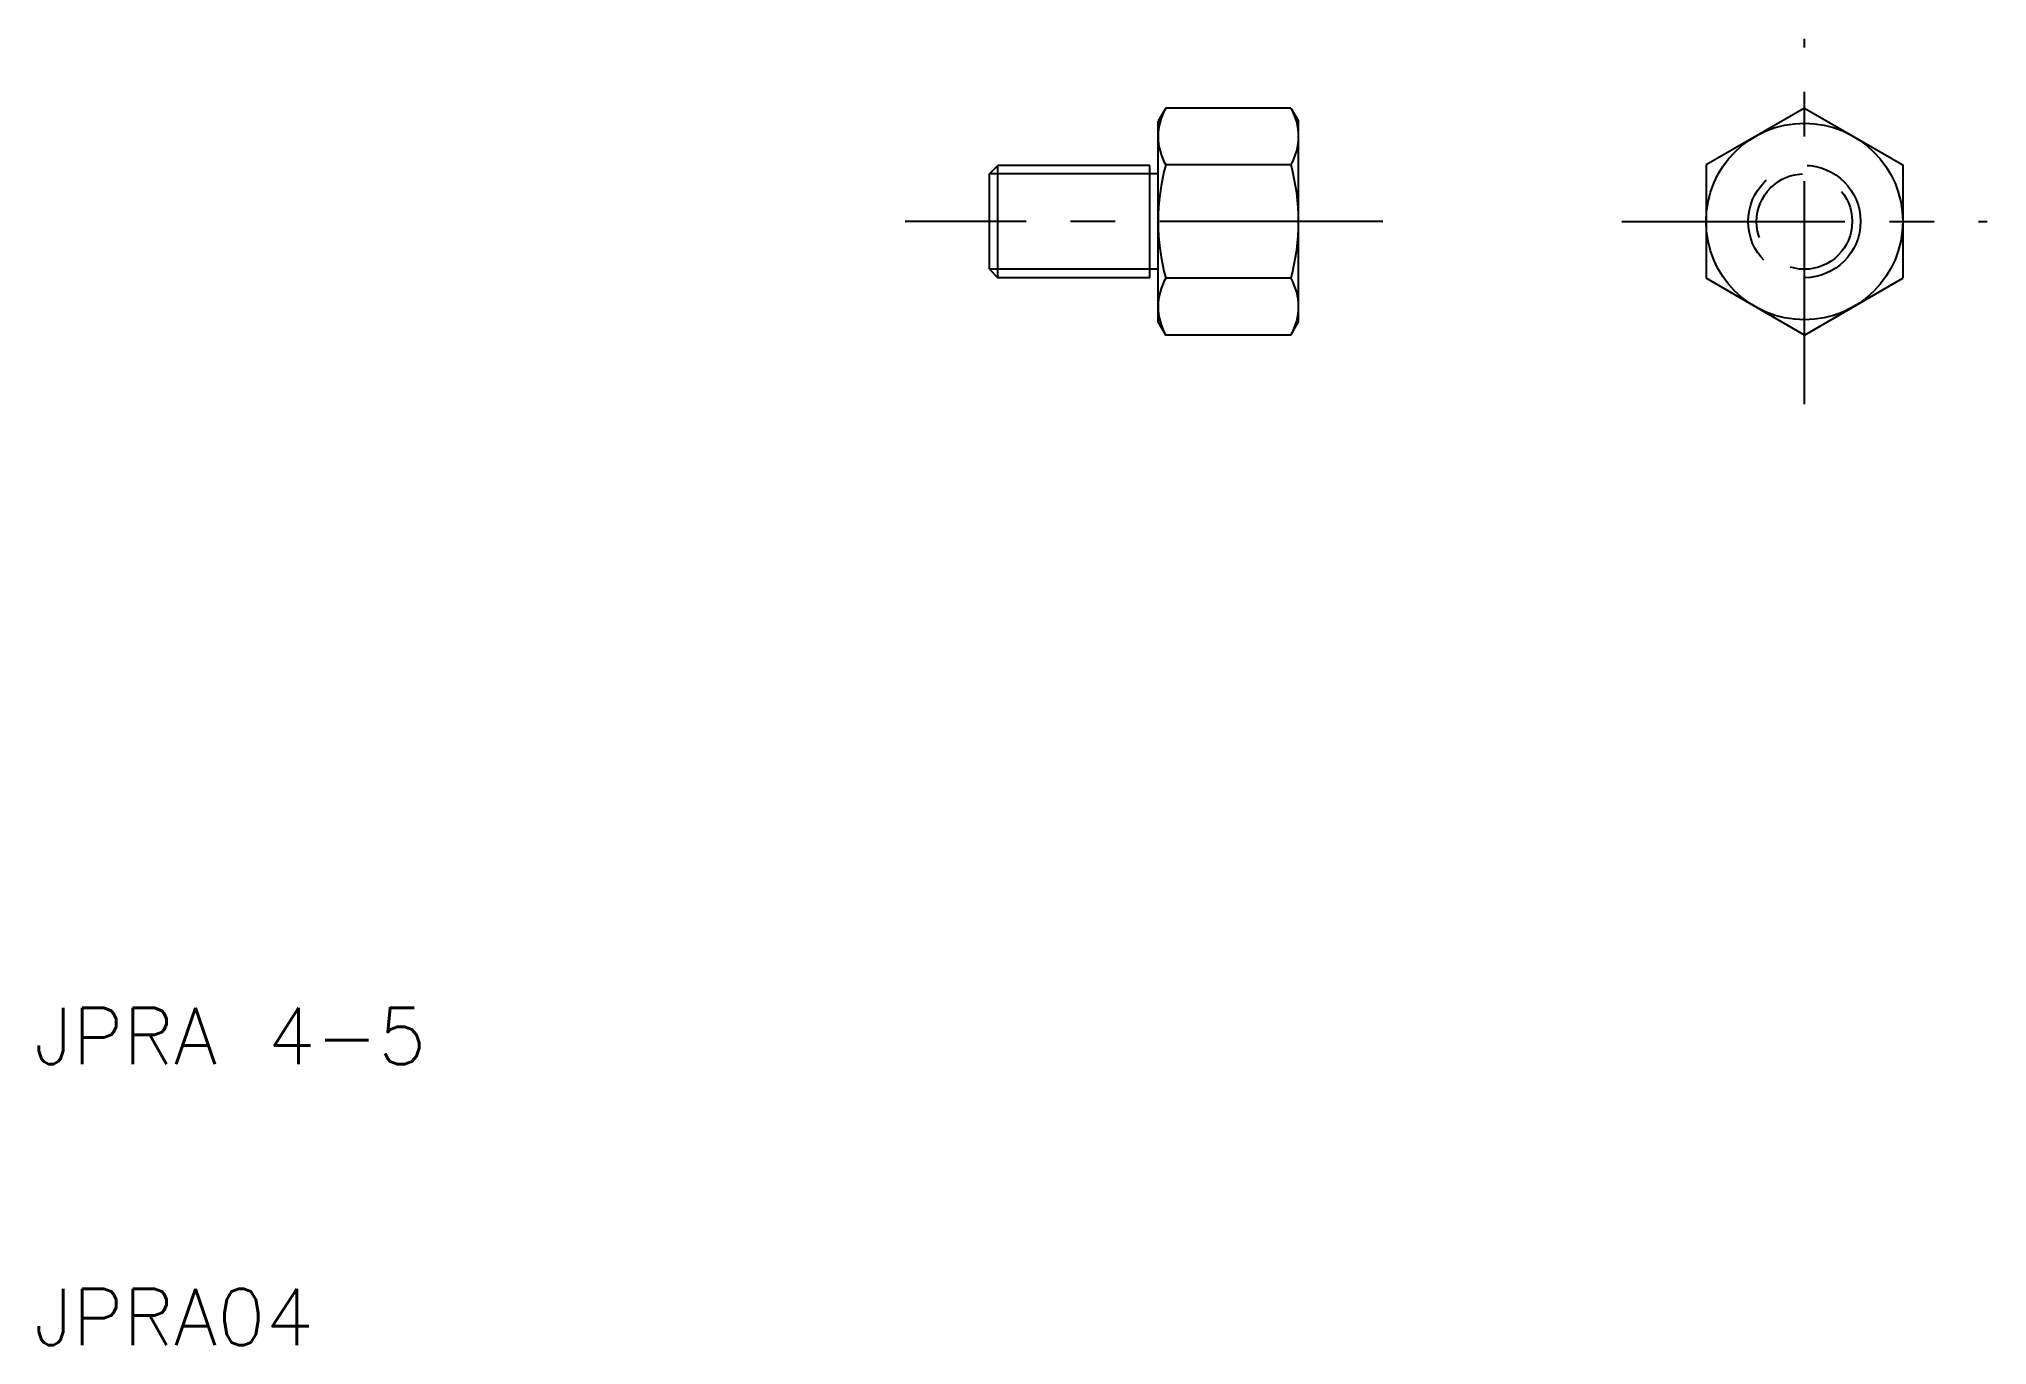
# Model space of a CAD drawing. Extents: x 10.2 to 79.5, y 10 to 56.5.
import ezdxf

# ---------------------------------------------------------------- set-up
doc = ezdxf.new("R2010")
doc.units = 0
doc.header["$LTSCALE"] = 0.25
doc.linetypes.add('CENTER', pattern=[50.8, 31.75, -6.35, 6.35, -6.35])
doc.linetypes.add('DASHED', pattern=[19.05, 12.7, -6.35])
doc.layers.get('0').update_dxf_attribs({"linetype": 'CONTINUOUS'})
doc.layers.add('CENTER', color=1, linetype='CENTER')
doc.styles.get("Standard").update_dxf_attribs({"font": 'txt.shx', "bigfont": 'extfont.shx'})

msp = doc.modelspace()

# ---------------------------------------------------------------- linework, layer by layer
for p, q in [((50.271, 54.041), (50, 53.573)), ((50, 51.7), (50, 53.573)), ((54.729, 54.041), (50.271, 54.041)), ((54.729, 54.041), (55, 53.573)), ((55, 46.427), (55, 53.573)), ((73, 54.041), (69.5, 52.021)), ((73, 54.041), (76.5, 52.021)), ((44, 51.7), (44.3, 52)), ((49.7, 52), (44.3, 52)), ((44.3, 48), (44.3, 52)), ((49.7, 51.7), (49.7, 52)), ((54.729, 52.021), (50.271, 52.021)), ((69.5, 52.021), (69.5, 47.979)), ((76.5, 52.021), (76.5, 47.979)), ((44, 48.3), (44, 51.7)), ((49.7, 48.3), (49.7, 51.7)), ((50, 51.7), (49.7, 51.7)), ((50, 48.3), (50, 51.7)), ((44, 48.3), (44.3, 48)), ((49.7, 48), (44.3, 48)), ((49.7, 48), (49.7, 48.3)), ((50, 48.3), (49.7, 48.3)), ((50, 46.427), (50, 48.3)), ((54.729, 47.979), (50.271, 47.979)), ((73, 45.959), (69.5, 47.979)), ((73, 45.959), (76.5, 47.979)), ((50.271, 45.959), (50, 46.427)), ((54.729, 45.959), (50.271, 45.959)), ((54.729, 45.959), (55, 46.427))]:
    msp.add_line(p, q)
at = {"color": 3}
for p, q in [((49.7, 51.7), (44, 51.7)), ((49.7, 48.3), (44, 48.3))]:
    msp.add_line(p, q, dxfattribs=at)
msp.add_circle((73, 50), 3.5)
at = {"color": 3, "linetype": 'DASHED'}
for radius in [2, 1.7]:
    msp.add_circle((73, 50), radius, dxfattribs=at)
for centre, radius, start, end in [((52.021, 53.031), 2.021, 150, 210), ((52.979, 53.031), 2.021, 330, 30), ((57.677, 50), 7.677, 164.73852, 195.26148), ((47.323, 50), 7.677, 344.73852, 15.26148), ((52.021, 46.969), 2.021, 150, 210), ((52.979, 46.969), 2.021, 330, 30)]:
    msp.add_arc(centre, radius, start, end)
at = {"layer": 'CENTER', "color": 1, "linetype": 'CENTER'}
for p, q in [((73, 43.5), (73, 56.5)), ((58, 50), (41, 50)), ((66.5, 50), (79.5, 50))]:
    msp.add_line(p, q, dxfattribs=at)

# ---------------------------------------------------------------- texts
for s, p in [('JPRA 4-5', (10, 20)), ('JPRA04', (10, 10))]:
    msp.add_text(s, height=2).set_placement(p)

doc.saveas('drawing.dxf')
